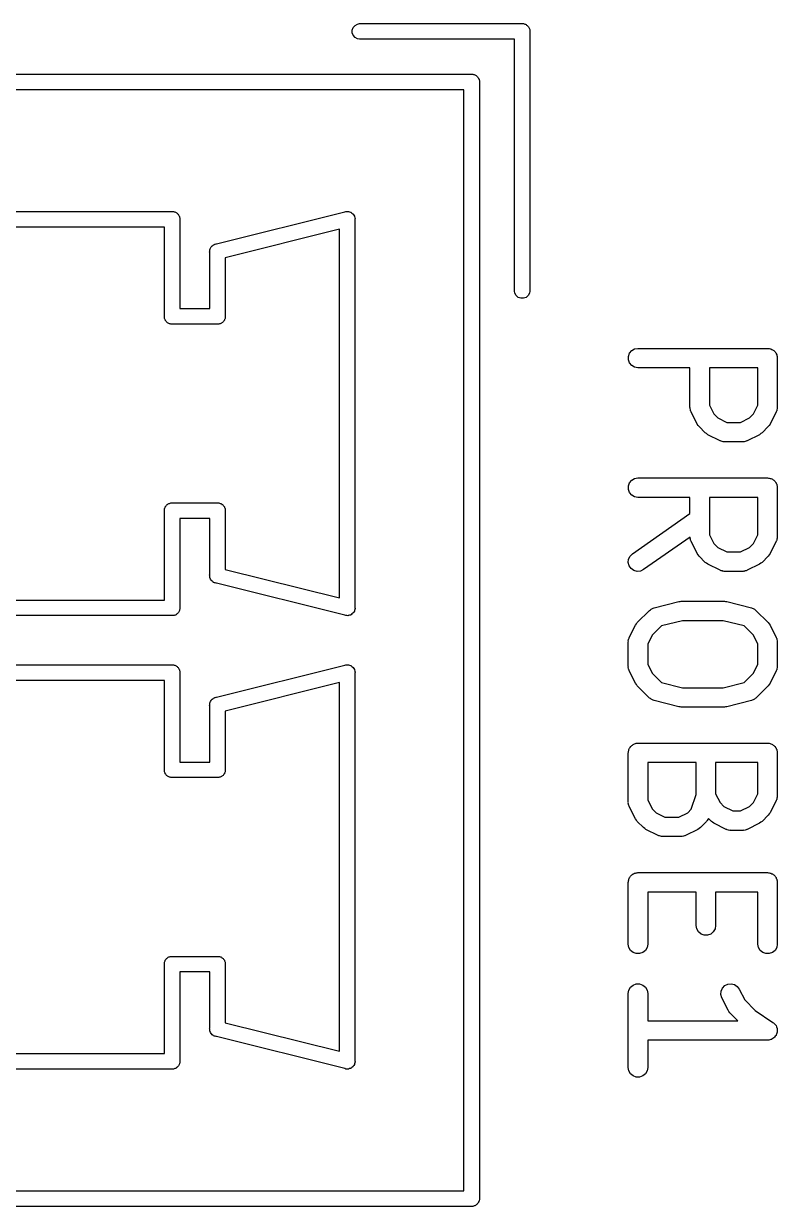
# Model space of a CAD drawing. Extents: x 84 to 159, y -171 to -32.
# Drawn here: x 92.47 to 98.29, y -171.09 to -161.96 of the extents above; entities that cross this region are included whole.
import ezdxf

# ---------------------------------------------------------------- set-up
doc = ezdxf.new("R2010")
doc.units = 0
doc.header["$MEASUREMENT"] = 0
doc.layers.add('BLACK', color=7, linetype='CONTINUOUS')

msp = doc.modelspace()

# ---------------------------------------------------------------- linework, layer by layer
at = {"layer": 'BLACK', "linetype": 'CONTINUOUS'}
for p, q in [((95.0278, -161.976), (95.0462, -161.966)), ((95.0462, -161.966), (95.0618, -161.963)), ((95.0618, -161.963), (96.3222, -161.963)), ((96.3222, -161.963), (96.3223, -161.963)), ((96.3223, -161.963), (96.3276, -161.963)), ((96.3276, -161.963), (96.3326, -161.965)), ((96.3326, -161.965), (96.3378, -161.966)), ((96.3378, -161.966), (96.3425, -161.968)), ((95.007, -162.012), (95.0142, -161.993)), ((95.007, -162.034), (95.007, -162.012)), ((95.0142, -162.053), (95.007, -162.034)), ((95.0142, -161.993), (95.0278, -161.976)), ((95.0278, -162.07), (95.0142, -162.053)), ((96.3425, -161.968), (96.3475, -161.97)), ((96.3475, -161.97), (96.3515, -161.974)), ((96.3515, -161.974), (96.3562, -161.976)), ((96.3562, -161.976), (96.3596, -161.98)), ((96.3596, -161.98), (96.3637, -161.984)), ((96.3637, -161.984), (96.3663, -161.988)), ((96.3663, -161.988), (96.3698, -161.993)), ((96.3698, -161.993), (96.3716, -161.998)), ((96.3716, -161.998), (96.3743, -162.002)), ((96.3743, -162.002), (96.3752, -162.007)), ((96.3752, -162.007), (96.377, -162.012)), ((96.377, -162.012), (96.377, -162.018)), ((96.377, -162.018), (96.377, -162.018)), ((96.377, -162.018), (96.377, -164.028)), ((95.0462, -162.08), (95.0278, -162.07)), ((95.0618, -162.083), (95.0462, -162.08)), ((96.257, -162.083), (95.0618, -162.083)), ((96.257, -164.028), (96.257, -162.083)), ((88.4518, -162.353), (95.9322, -162.353)), ((95.9322, -162.353), (95.9323, -162.353)), ((95.9323, -162.353), (95.9376, -162.353)), ((95.9376, -162.353), (95.9426, -162.355)), ((95.9426, -162.355), (95.9478, -162.356)), ((95.9478, -162.356), (95.9525, -162.358)), ((95.9525, -162.358), (95.9575, -162.36)), ((95.9575, -162.36), (95.9615, -162.364)), ((95.9615, -162.364), (95.9662, -162.366)), ((95.9662, -162.366), (95.9696, -162.37)), ((95.9696, -162.37), (95.9737, -162.374)), ((95.9737, -162.374), (95.9763, -162.378)), ((95.9763, -162.378), (95.9798, -162.383)), ((95.9798, -162.383), (95.9816, -162.388)), ((95.9816, -162.388), (95.9843, -162.392)), ((95.9843, -162.392), (95.9852, -162.397)), ((95.9852, -162.397), (95.987, -162.402)), ((95.987, -162.402), (95.987, -162.408)), ((95.987, -162.408), (95.987, -162.408)), ((95.987, -162.408), (95.987, -171.038)), ((95.867, -162.473), (88.517, -162.473)), ((95.867, -170.973), (95.867, -162.473)), ((89.3118, -163.413), (93.6222, -163.413)), ((93.6222, -163.413), (93.6223, -163.413)), ((93.6223, -163.413), (93.6276, -163.413)), ((93.6276, -163.413), (93.6326, -163.415)), ((93.6326, -163.415), (93.6378, -163.416)), ((93.6378, -163.416), (93.6425, -163.418)), ((93.6425, -163.418), (93.6475, -163.42)), ((93.6475, -163.42), (93.6515, -163.424)), ((93.6515, -163.424), (93.6562, -163.426)), ((93.6562, -163.426), (93.6596, -163.43)), ((93.9596, -163.663), (94.9494, -163.416)), ((94.9494, -163.416), (94.9564, -163.413)), ((94.9564, -163.413), (94.9649, -163.413)), ((94.9649, -163.413), (94.9733, -163.412)), ((94.9733, -163.412), (94.9754, -163.413)), ((94.9754, -163.413), (94.9776, -163.413)), ((94.9776, -163.413), (94.9855, -163.416)), ((94.9855, -163.416), (94.9937, -163.418)), ((94.9937, -163.418), (94.9954, -163.419)), ((94.9954, -163.419), (94.9975, -163.42)), ((94.9975, -163.42), (95.004, -163.426)), ((95.004, -163.426), (95.0108, -163.431)), ((93.6596, -163.43), (93.6637, -163.434)), ((93.6637, -163.434), (93.6663, -163.438)), ((93.6663, -163.438), (93.6698, -163.443)), ((93.6698, -163.443), (93.6716, -163.448)), ((93.6716, -163.448), (93.6743, -163.452)), ((93.6743, -163.452), (93.6752, -163.457)), ((93.6752, -163.457), (93.677, -163.462)), ((93.677, -163.462), (93.677, -163.468)), ((93.677, -163.468), (93.677, -163.468)), ((93.677, -163.468), (93.677, -164.163)), ((95.0108, -163.431), (95.012, -163.432)), ((95.012, -163.432), (95.0137, -163.434)), ((95.0137, -163.434), (95.0179, -163.441)), ((95.0179, -163.441), (95.0226, -163.448)), ((95.0226, -163.448), (95.0232, -163.45)), ((95.0232, -163.45), (95.0243, -163.452)), ((95.0243, -163.452), (95.0257, -163.461)), ((95.0257, -163.461), (95.0278, -163.469)), ((95.0278, -163.469), (95.027, -163.476)), ((95.027, -163.476), (95.027, -166.47)), ((93.557, -163.533), (89.377, -163.533)), ((93.557, -164.212), (93.557, -163.533)), ((94.907, -163.55), (94.027, -163.77)), ((94.907, -166.396), (94.907, -163.55)), ((93.9098, -163.702), (93.914, -163.695)), ((93.914, -163.695), (93.9177, -163.687)), ((93.9177, -163.687), (93.9192, -163.686)), ((93.9192, -163.686), (93.9203, -163.684)), ((93.9203, -163.684), (93.9268, -163.678)), ((93.9268, -163.678), (93.9329, -163.673)), ((93.9329, -163.673), (93.9349, -163.672)), ((93.9349, -163.672), (93.9365, -163.67)), ((93.9365, -163.67), (93.9445, -163.667)), ((93.9445, -163.667), (93.9474, -163.666)), ((93.9474, -163.666), (93.9494, -163.666)), ((93.9494, -163.666), (93.9564, -163.663)), ((93.9564, -163.663), (93.9596, -163.663)), ((93.9062, -163.727), (93.907, -163.72)), ((93.907, -163.73), (93.9062, -163.727)), ((93.907, -163.718), (93.9075, -163.715)), ((93.907, -163.72), (93.907, -163.718)), ((93.907, -164.163), (93.907, -163.73)), ((93.9075, -163.715), (93.9084, -163.706)), ((93.9084, -163.706), (93.9094, -163.704)), ((93.9094, -163.704), (93.9098, -163.702)), ((94.027, -163.77), (94.027, -164.228)), ((96.2597, -164.044), (96.257, -164.028)), ((96.2703, -164.062), (96.2597, -164.044)), ((96.2865, -164.076), (96.2703, -164.062)), ((96.3637, -164.062), (96.3475, -164.076)), ((96.3743, -164.044), (96.3637, -164.062)), ((96.377, -164.028), (96.3743, -164.044)), ((96.3064, -164.083), (96.2865, -164.076)), ((96.3276, -164.083), (96.3064, -164.083)), ((96.3475, -164.076), (96.3276, -164.083)), ((93.557, -164.234), (93.557, -164.212)), ((93.5588, -164.239), (93.557, -164.234)), ((93.5597, -164.244), (93.5588, -164.239)), ((93.5624, -164.248), (93.5597, -164.244)), ((93.5642, -164.253), (93.5624, -164.248)), ((93.677, -164.163), (93.907, -164.163)), ((94.0216, -164.248), (94.0198, -164.253)), ((94.0243, -164.244), (94.0216, -164.248)), ((94.0252, -164.239), (94.0243, -164.244)), ((94.027, -164.234), (94.0252, -164.239)), ((94.027, -164.228), (94.027, -164.228)), ((94.027, -164.228), (94.027, -164.234)), ((93.5677, -164.258), (93.5642, -164.253)), ((93.5703, -164.262), (93.5677, -164.258)), ((93.5744, -164.266), (93.5703, -164.262)), ((93.5778, -164.27), (93.5744, -164.266)), ((93.5825, -164.272), (93.5778, -164.27)), ((93.5865, -164.276), (93.5825, -164.272)), ((93.5915, -164.278), (93.5865, -164.276)), ((93.5962, -164.28), (93.5915, -164.278)), ((93.6014, -164.281), (93.5962, -164.28)), ((93.6064, -164.283), (93.6014, -164.281)), ((93.6117, -164.283), (93.6064, -164.283)), ((93.6118, -164.283), (93.6117, -164.283)), ((93.9722, -164.283), (93.6118, -164.283)), ((93.9723, -164.283), (93.9722, -164.283)), ((93.9776, -164.283), (93.9723, -164.283)), ((93.9826, -164.281), (93.9776, -164.283)), ((93.9878, -164.28), (93.9826, -164.281)), ((93.9925, -164.278), (93.9878, -164.28)), ((93.9975, -164.276), (93.9925, -164.278)), ((94.0015, -164.272), (93.9975, -164.276)), ((94.0062, -164.27), (94.0015, -164.272)), ((94.0096, -164.266), (94.0062, -164.27)), ((94.0137, -164.262), (94.0096, -164.266)), ((94.0163, -164.258), (94.0137, -164.262)), ((94.0198, -164.253), (94.0163, -164.258)), ((97.1368, -164.532), (97.1457, -164.507)), ((97.1457, -164.507), (97.1624, -164.487)), ((97.1624, -164.487), (97.185, -164.474)), ((97.185, -164.474), (97.2106, -164.47)), ((97.2106, -164.47), (98.2106, -164.47)), ((98.2106, -164.47), (98.2171, -164.471)), ((98.2171, -164.471), (98.2236, -164.471)), ((98.2236, -164.471), (98.2298, -164.473)), ((98.2298, -164.473), (98.2363, -164.474)), ((98.2363, -164.474), (98.242, -164.478)), ((98.242, -164.478), (98.2481, -164.48)), ((98.2481, -164.48), (98.2531, -164.484)), ((98.2531, -164.484), (98.2588, -164.487)), ((98.2588, -164.487), (98.263, -164.492)), ((98.263, -164.492), (98.2681, -164.497)), ((98.2681, -164.497), (98.2714, -164.502)), ((98.2714, -164.502), (98.2756, -164.507)), ((98.2756, -164.507), (98.2778, -164.513)), ((98.2778, -164.513), (98.2811, -164.519)), ((98.2811, -164.519), (98.2822, -164.526)), ((97.1368, -164.558), (97.1368, -164.532)), ((97.1457, -164.582), (97.1368, -164.558)), ((97.1624, -164.602), (97.1457, -164.582)), ((97.185, -164.615), (97.1624, -164.602)), ((98.2822, -164.526), (98.2845, -164.532)), ((98.2845, -164.532), (98.2845, -164.538)), ((98.2845, -164.538), (98.2856, -164.545)), ((98.2856, -164.545), (98.2856, -164.926)), ((97.2106, -164.62), (97.185, -164.615)), ((97.6118, -164.62), (97.2106, -164.62)), ((97.6118, -164.926), (97.6118, -164.62)), ((97.7618, -164.62), (97.7618, -164.908)), ((98.1356, -164.62), (97.7618, -164.62)), ((98.1356, -164.908), (98.1356, -164.62)), ((97.6126, -164.93), (97.6118, -164.926)), ((97.6123, -164.934), (97.6126, -164.93)), ((97.6148, -164.943), (97.6123, -164.934)), ((97.6163, -164.951), (97.6148, -164.943)), ((97.6185, -164.955), (97.6163, -164.951)), ((97.6197, -164.959), (97.6185, -164.955)), ((97.6673, -165.054), (97.6197, -164.959)), ((97.7618, -164.908), (97.7961, -164.976)), ((97.7961, -164.976), (97.8265, -165.007)), ((98.071, -165.007), (98.1014, -164.976)), ((98.1014, -164.976), (98.1356, -164.908)), ((98.2777, -164.959), (98.2301, -165.054)), ((98.2789, -164.955), (98.2777, -164.959)), ((98.2811, -164.951), (98.2789, -164.955)), ((98.2826, -164.943), (98.2811, -164.951)), ((98.2851, -164.934), (98.2826, -164.943)), ((98.2856, -164.926), (98.2849, -164.93)), ((98.2849, -164.93), (98.2851, -164.934)), ((97.6745, -165.064), (97.6673, -165.054)), ((97.6814, -165.074), (97.6745, -165.064)), ((97.8265, -165.007), (97.895, -165.041)), ((97.895, -165.041), (98.0024, -165.041)), ((98.0024, -165.041), (98.071, -165.007)), ((98.2229, -165.064), (98.216, -165.074)), ((98.2301, -165.054), (98.2229, -165.064)), ((97.729, -165.122), (97.6814, -165.074)), ((97.7388, -165.128), (97.729, -165.122)), ((97.7485, -165.136), (97.7388, -165.128)), ((97.8437, -165.183), (97.7485, -165.136)), ((98.1489, -165.136), (98.0537, -165.183)), ((98.1586, -165.128), (98.1489, -165.136)), ((98.1684, -165.122), (98.1586, -165.128)), ((98.216, -165.074), (98.1684, -165.122)), ((97.8479, -165.184), (97.8437, -165.183)), ((97.8516, -165.187), (97.8479, -165.184)), ((97.8603, -165.188), (97.8516, -165.187)), ((97.8687, -165.191), (97.8603, -165.188)), ((97.873, -165.19), (97.8687, -165.191)), ((97.8773, -165.191), (97.873, -165.19)), ((98.0201, -165.191), (97.8773, -165.191)), ((98.0244, -165.19), (98.0201, -165.191)), ((98.0287, -165.191), (98.0244, -165.19)), ((98.0371, -165.188), (98.0287, -165.191)), ((98.0458, -165.187), (98.0371, -165.188)), ((98.0495, -165.184), (98.0458, -165.187)), ((98.0537, -165.183), (98.0495, -165.184)), ((97.1368, -165.532), (97.1457, -165.507)), ((97.1457, -165.507), (97.1624, -165.487)), ((97.1624, -165.487), (97.185, -165.474)), ((97.185, -165.474), (97.2106, -165.47)), ((97.2106, -165.47), (98.2106, -165.47)), ((98.2106, -165.47), (98.2171, -165.471)), ((98.2171, -165.471), (98.2236, -165.471)), ((98.2236, -165.471), (98.2298, -165.473)), ((98.2298, -165.473), (98.2363, -165.474)), ((98.2363, -165.474), (98.242, -165.478)), ((98.242, -165.478), (98.2481, -165.48)), ((98.2481, -165.48), (98.2531, -165.484)), ((98.2531, -165.484), (98.2588, -165.487)), ((98.2588, -165.487), (98.263, -165.492)), ((98.263, -165.492), (98.2681, -165.497)), ((98.2681, -165.497), (98.2714, -165.502)), ((98.2714, -165.502), (98.2756, -165.507)), ((98.2756, -165.507), (98.2778, -165.513)), ((98.2778, -165.513), (98.2811, -165.519)), ((98.2811, -165.519), (98.2822, -165.526)), ((98.2822, -165.526), (98.2845, -165.532)), ((97.1368, -165.558), (97.1368, -165.532)), ((97.1457, -165.582), (97.1368, -165.558)), ((97.1624, -165.602), (97.1457, -165.582)), ((97.185, -165.615), (97.1624, -165.602)), ((97.2106, -165.62), (97.185, -165.615)), ((98.2845, -165.532), (98.2845, -165.538)), ((98.2845, -165.538), (98.2856, -165.545)), ((98.2856, -165.545), (98.2856, -165.926)), ((93.557, -165.712), (93.5588, -165.707)), ((93.5588, -165.707), (93.5597, -165.702)), ((93.5597, -165.702), (93.5624, -165.698)), ((93.5624, -165.698), (93.5642, -165.693)), ((93.5642, -165.693), (93.5677, -165.688)), ((93.5677, -165.688), (93.5703, -165.684)), ((93.5703, -165.684), (93.5744, -165.68)), ((93.5744, -165.68), (93.5778, -165.676)), ((93.5778, -165.676), (93.5825, -165.674)), ((93.5825, -165.674), (93.5865, -165.67)), ((93.5865, -165.67), (93.5915, -165.668)), ((93.5915, -165.668), (93.5962, -165.666)), ((93.5962, -165.666), (93.6014, -165.665)), ((93.6014, -165.665), (93.6064, -165.663)), ((93.6064, -165.663), (93.6117, -165.663)), ((93.6117, -165.663), (93.6118, -165.663)), ((93.6118, -165.663), (93.9722, -165.663)), ((93.9722, -165.663), (93.9723, -165.663)), ((93.9723, -165.663), (93.9776, -165.663)), ((93.9776, -165.663), (93.9826, -165.665)), ((93.9826, -165.665), (93.9878, -165.666)), ((93.9878, -165.666), (93.9925, -165.668)), ((93.9925, -165.668), (93.9975, -165.67)), ((93.9975, -165.67), (94.0015, -165.674)), ((94.0015, -165.674), (94.0062, -165.676)), ((94.0062, -165.676), (94.0096, -165.68)), ((94.0096, -165.68), (94.0137, -165.684)), ((94.0137, -165.684), (94.0163, -165.688)), ((94.0163, -165.688), (94.0198, -165.693)), ((94.0198, -165.693), (94.0216, -165.698)), ((94.0216, -165.698), (94.0243, -165.702)), ((94.0243, -165.702), (94.0252, -165.707)), ((94.0252, -165.707), (94.027, -165.712)), ((97.6118, -165.62), (97.2106, -165.62)), ((97.6118, -165.744), (97.6118, -165.62)), ((97.7618, -165.62), (97.7618, -165.908)), ((98.1356, -165.62), (97.7618, -165.62)), ((98.1356, -165.908), (98.1356, -165.62)), ((93.557, -165.718), (93.557, -165.712)), ((93.557, -166.413), (93.557, -165.718)), ((93.557, -165.718), (93.557, -165.718)), ((93.907, -165.783), (93.677, -165.783)), ((93.677, -165.783), (93.677, -166.478)), ((93.907, -166.216), (93.907, -165.783)), ((94.027, -165.712), (94.027, -165.718)), ((94.027, -165.718), (94.027, -165.718)), ((94.027, -165.718), (94.027, -166.176)), ((97.1676, -166.055), (97.6118, -165.744)), ((97.612, -165.927), (97.2536, -166.178)), ((97.6126, -165.93), (97.612, -165.927)), ((97.6123, -165.934), (97.6126, -165.93)), ((97.6148, -165.943), (97.6123, -165.934)), ((97.6163, -165.951), (97.6148, -165.943)), ((97.6185, -165.955), (97.6163, -165.951)), ((97.6197, -165.959), (97.6185, -165.955)), ((97.6673, -166.054), (97.6197, -165.959)), ((97.7618, -165.908), (97.7961, -165.976)), ((97.7961, -165.976), (97.8265, -166.007)), ((98.071, -166.007), (98.1014, -165.976)), ((98.1014, -165.976), (98.1356, -165.908)), ((98.2777, -165.959), (98.2301, -166.054)), ((98.2789, -165.955), (98.2777, -165.959)), ((98.2811, -165.951), (98.2789, -165.955)), ((98.2826, -165.943), (98.2811, -165.951)), ((98.2851, -165.934), (98.2826, -165.943)), ((98.2856, -165.926), (98.2849, -165.93)), ((98.2849, -165.93), (98.2851, -165.934)), ((97.1382, -166.097), (97.1492, -166.073)), ((97.1492, -166.073), (97.1676, -166.055)), ((97.6745, -166.064), (97.6673, -166.054)), ((97.6814, -166.074), (97.6745, -166.064)), ((97.729, -166.122), (97.6814, -166.074)), ((97.8265, -166.007), (97.895, -166.041)), ((97.895, -166.041), (98.0024, -166.041)), ((98.0024, -166.041), (98.071, -166.007)), ((98.216, -166.074), (98.1684, -166.122)), ((98.2229, -166.064), (98.216, -166.074)), ((98.2301, -166.054), (98.2229, -166.064)), ((97.1359, -166.123), (97.1382, -166.097)), ((97.1426, -166.148), (97.1359, -166.123)), ((97.1576, -166.169), (97.1426, -166.148)), ((97.7388, -166.128), (97.729, -166.122)), ((97.7485, -166.136), (97.7388, -166.128)), ((97.8437, -166.183), (97.7485, -166.136)), ((98.1489, -166.136), (98.0537, -166.183)), ((98.1586, -166.128), (98.1489, -166.136)), ((98.1684, -166.122), (98.1586, -166.128)), ((93.9062, -166.219), (93.907, -166.216)), ((93.907, -166.226), (93.9062, -166.219)), ((93.907, -166.228), (93.907, -166.226)), ((93.9075, -166.231), (93.907, -166.228)), ((93.9084, -166.24), (93.9075, -166.231)), ((93.9094, -166.242), (93.9084, -166.24)), ((93.9097, -166.244), (93.9094, -166.242)), ((93.914, -166.251), (93.9097, -166.244)), ((93.9177, -166.259), (93.914, -166.251)), ((94.027, -166.176), (94.907, -166.396)), ((97.1789, -166.184), (97.1576, -166.169)), ((97.2041, -166.191), (97.1789, -166.184)), ((97.23, -166.189), (97.2041, -166.191)), ((97.2536, -166.178), (97.23, -166.189)), ((97.8479, -166.184), (97.8437, -166.183)), ((97.8516, -166.187), (97.8479, -166.184)), ((97.8603, -166.188), (97.8516, -166.187)), ((97.8687, -166.191), (97.8603, -166.188)), ((97.873, -166.19), (97.8687, -166.191)), ((97.8773, -166.191), (97.873, -166.19)), ((98.0201, -166.191), (97.8773, -166.191)), ((98.0244, -166.19), (98.0201, -166.191)), ((98.0287, -166.191), (98.0244, -166.19)), ((98.0371, -166.188), (98.0287, -166.191)), ((98.0458, -166.187), (98.0371, -166.188)), ((98.0495, -166.184), (98.0458, -166.187)), ((98.0537, -166.183), (98.0495, -166.184)), ((93.9192, -166.26), (93.9177, -166.259)), ((93.9203, -166.262), (93.9192, -166.26)), ((93.9268, -166.268), (93.9203, -166.262)), ((93.9329, -166.273), (93.9268, -166.268)), ((93.9349, -166.274), (93.9329, -166.273)), ((93.9365, -166.276), (93.9349, -166.274)), ((93.9445, -166.279), (93.9365, -166.276)), ((93.9474, -166.28), (93.9445, -166.279)), ((93.9494, -166.28), (93.9474, -166.28)), ((93.9564, -166.283), (93.9494, -166.28)), ((93.9596, -166.283), (93.9564, -166.283)), ((94.9494, -166.53), (93.9596, -166.283)), ((89.377, -166.413), (93.557, -166.413)), ((97.3353, -166.472), (97.5258, -166.424)), ((97.5258, -166.424), (97.5349, -166.424)), ((97.5349, -166.424), (97.544, -166.422)), ((97.544, -166.422), (97.8773, -166.422)), ((97.8773, -166.422), (97.8863, -166.424)), ((97.8863, -166.424), (97.8955, -166.424)), ((97.8955, -166.424), (98.086, -166.472)), ((93.6326, -166.531), (93.6276, -166.533)), ((93.6378, -166.53), (93.6326, -166.531)), ((93.6425, -166.528), (93.6378, -166.53)), ((93.6475, -166.526), (93.6425, -166.528)), ((93.6515, -166.522), (93.6475, -166.526)), ((93.6562, -166.52), (93.6515, -166.522)), ((93.6596, -166.516), (93.6562, -166.52)), ((93.6637, -166.512), (93.6596, -166.516)), ((93.6663, -166.508), (93.6637, -166.512)), ((93.6698, -166.503), (93.6663, -166.508)), ((93.6716, -166.498), (93.6698, -166.503)), ((93.6743, -166.494), (93.6716, -166.498)), ((93.6752, -166.489), (93.6743, -166.494)), ((93.677, -166.484), (93.6752, -166.489)), ((93.677, -166.478), (93.677, -166.478)), ((93.677, -166.478), (93.677, -166.484)), ((94.9564, -166.533), (94.9494, -166.53)), ((94.9855, -166.53), (94.9776, -166.533)), ((94.9937, -166.528), (94.9855, -166.53)), ((94.9954, -166.527), (94.9937, -166.528)), ((94.9975, -166.526), (94.9954, -166.527)), ((95.004, -166.52), (94.9975, -166.526)), ((95.0108, -166.515), (95.004, -166.52)), ((95.012, -166.514), (95.0108, -166.515)), ((95.0137, -166.512), (95.012, -166.514)), ((95.0179, -166.505), (95.0137, -166.512)), ((95.0226, -166.498), (95.0179, -166.505)), ((95.0232, -166.496), (95.0226, -166.498)), ((95.0243, -166.494), (95.0232, -166.496)), ((95.0257, -166.485), (95.0243, -166.494)), ((95.0278, -166.477), (95.0257, -166.485)), ((95.027, -166.47), (95.0278, -166.477)), ((97.2052, -166.587), (97.3004, -166.492)), ((97.3004, -166.492), (97.3063, -166.488)), ((97.3063, -166.488), (97.3115, -166.483)), ((97.3115, -166.483), (97.3169, -166.48)), ((97.3169, -166.48), (97.3218, -166.477)), ((97.3218, -166.477), (97.3287, -166.475)), ((97.3287, -166.475), (97.3353, -166.472)), ((98.086, -166.472), (98.0925, -166.475)), ((98.0925, -166.475), (98.0995, -166.477)), ((98.0995, -166.477), (98.1043, -166.48)), ((98.1043, -166.48), (98.1097, -166.483)), ((98.1097, -166.483), (98.1149, -166.488)), ((98.1149, -166.488), (98.1208, -166.492)), ((98.1208, -166.492), (98.216, -166.587)), ((93.6222, -166.533), (89.3118, -166.533)), ((93.6223, -166.533), (93.6222, -166.533)), ((93.6276, -166.533), (93.6223, -166.533)), ((94.9649, -166.533), (94.9564, -166.533)), ((94.9733, -166.534), (94.9649, -166.533)), ((94.9754, -166.533), (94.9733, -166.534)), ((94.9776, -166.533), (94.9754, -166.533)), ((97.1435, -166.702), (97.1912, -166.606)), ((97.1912, -166.606), (97.1983, -166.597)), ((97.1983, -166.597), (97.2052, -166.587)), ((97.3918, -166.612), (97.3199, -166.684)), ((97.5532, -166.572), (97.3918, -166.612)), ((97.8681, -166.572), (97.5532, -166.572)), ((98.0294, -166.612), (97.8681, -166.572)), ((98.1014, -166.684), (98.0294, -166.612)), ((98.216, -166.587), (98.2229, -166.597)), ((98.2229, -166.597), (98.2301, -166.606)), ((98.2301, -166.606), (98.2777, -166.702)), ((97.1386, -166.718), (97.1401, -166.71)), ((97.1401, -166.71), (97.1423, -166.706)), ((97.1423, -166.706), (97.1435, -166.702)), ((97.3199, -166.684), (97.2856, -166.753)), ((98.1356, -166.753), (98.1014, -166.684)), ((98.2777, -166.702), (98.2789, -166.706)), ((98.2789, -166.706), (98.2811, -166.71)), ((98.2811, -166.71), (98.2826, -166.718)), ((97.1356, -166.735), (97.1364, -166.731)), ((97.1356, -166.926), (97.1356, -166.735)), ((97.1361, -166.727), (97.1386, -166.718)), ((97.1364, -166.731), (97.1361, -166.727)), ((97.2856, -166.753), (97.2856, -166.908)), ((98.1356, -166.908), (98.1356, -166.753)), ((98.2826, -166.718), (98.2851, -166.727)), ((98.2851, -166.727), (98.2849, -166.731)), ((98.2849, -166.731), (98.2856, -166.735)), ((98.2856, -166.735), (98.2856, -166.926)), ((89.3118, -166.913), (93.6222, -166.913)), ((93.6222, -166.913), (93.6223, -166.913)), ((93.6223, -166.913), (93.6276, -166.913)), ((93.6276, -166.913), (93.6326, -166.915)), ((93.6326, -166.915), (93.6378, -166.916)), ((93.6378, -166.916), (93.6425, -166.918)), ((93.6425, -166.918), (93.6475, -166.92)), ((93.6475, -166.92), (93.6515, -166.924)), ((93.6515, -166.924), (93.6562, -166.926)), ((93.6562, -166.926), (93.6596, -166.93)), ((93.6596, -166.93), (93.6637, -166.934)), ((93.6637, -166.934), (93.6663, -166.938)), ((93.6663, -166.938), (93.6698, -166.943)), ((93.6698, -166.943), (93.6716, -166.948)), ((93.6716, -166.948), (93.6743, -166.952)), ((93.6743, -166.952), (93.6752, -166.957)), ((93.6752, -166.957), (93.677, -166.962)), ((93.677, -166.962), (93.677, -166.968)), ((93.677, -166.968), (93.677, -166.968)), ((93.677, -166.968), (93.677, -167.663)), ((93.9596, -167.163), (94.9494, -166.916)), ((94.9494, -166.916), (94.9564, -166.913)), ((94.9564, -166.913), (94.9649, -166.913)), ((94.9649, -166.913), (94.9733, -166.912)), ((94.9733, -166.912), (94.9754, -166.913)), ((94.9754, -166.913), (94.9776, -166.913)), ((94.9776, -166.913), (94.9855, -166.916)), ((94.9855, -166.916), (94.9937, -166.918)), ((94.9937, -166.918), (94.9954, -166.919)), ((94.9954, -166.919), (94.9975, -166.92)), ((94.9975, -166.92), (95.004, -166.926)), ((95.004, -166.926), (95.0108, -166.931)), ((95.0108, -166.931), (95.012, -166.932)), ((95.012, -166.932), (95.0137, -166.934)), ((95.0137, -166.934), (95.0179, -166.941)), ((95.0179, -166.941), (95.0226, -166.948)), ((95.0226, -166.948), (95.0232, -166.95)), ((95.0232, -166.95), (95.0243, -166.952)), ((95.0243, -166.952), (95.0257, -166.961)), ((95.0257, -166.961), (95.0278, -166.969)), ((95.0278, -166.969), (95.027, -166.976)), ((95.027, -166.976), (95.027, -169.97)), ((97.1364, -166.93), (97.1356, -166.926)), ((97.1361, -166.934), (97.1364, -166.93)), ((97.1386, -166.943), (97.1361, -166.934)), ((97.1401, -166.951), (97.1386, -166.943)), ((97.1423, -166.955), (97.1401, -166.951)), ((97.1435, -166.959), (97.1423, -166.955)), ((97.1912, -167.054), (97.1435, -166.959)), ((97.2856, -166.908), (97.3199, -166.976)), ((97.3199, -166.976), (97.3918, -167.048)), ((98.0294, -167.048), (98.1014, -166.976)), ((98.1014, -166.976), (98.1356, -166.908)), ((98.2777, -166.959), (98.2301, -167.054)), ((98.2789, -166.955), (98.2777, -166.959)), ((98.2811, -166.951), (98.2789, -166.955)), ((98.2826, -166.943), (98.2811, -166.951)), ((98.2851, -166.934), (98.2826, -166.943)), ((98.2856, -166.926), (98.2849, -166.93)), ((98.2849, -166.93), (98.2851, -166.934)), ((93.557, -167.033), (89.377, -167.033)), ((93.557, -167.712), (93.557, -167.033)), ((94.907, -167.05), (94.027, -167.27)), ((94.907, -169.896), (94.907, -167.05)), ((97.1983, -167.064), (97.1912, -167.054)), ((97.2052, -167.074), (97.1983, -167.064)), ((97.3004, -167.169), (97.2052, -167.074)), ((97.3918, -167.048), (97.5532, -167.089)), ((97.8681, -167.089), (98.0294, -167.048)), ((98.216, -167.074), (98.1208, -167.169)), ((98.2229, -167.064), (98.216, -167.074)), ((98.2301, -167.054), (98.2229, -167.064)), ((93.9349, -167.172), (93.9365, -167.17)), ((93.9365, -167.17), (93.9445, -167.167)), ((93.9445, -167.167), (93.9474, -167.166)), ((93.9474, -167.166), (93.9494, -167.166)), ((93.9494, -167.166), (93.9564, -167.163)), ((93.9564, -167.163), (93.9596, -167.163)), ((97.3063, -167.173), (97.3004, -167.169)), ((97.5532, -167.089), (97.8681, -167.089)), ((98.1208, -167.169), (98.1149, -167.173)), ((93.9062, -167.227), (93.907, -167.22)), ((93.907, -167.23), (93.9062, -167.227)), ((93.907, -167.218), (93.9075, -167.215)), ((93.907, -167.22), (93.907, -167.218)), ((93.907, -167.663), (93.907, -167.23)), ((93.9075, -167.215), (93.9084, -167.206)), ((93.9084, -167.206), (93.9094, -167.204)), ((93.9094, -167.204), (93.9098, -167.202)), ((93.9098, -167.202), (93.914, -167.195)), ((93.914, -167.195), (93.9177, -167.187)), ((93.9177, -167.187), (93.9192, -167.186)), ((93.9192, -167.186), (93.9203, -167.184)), ((93.9203, -167.184), (93.9268, -167.178)), ((93.9268, -167.178), (93.9329, -167.173)), ((93.9329, -167.173), (93.9349, -167.172)), ((97.3115, -167.178), (97.3063, -167.173)), ((97.3169, -167.181), (97.3115, -167.178)), ((97.3218, -167.184), (97.3169, -167.181)), ((97.3287, -167.186), (97.3218, -167.184)), ((97.3353, -167.189), (97.3287, -167.186)), ((97.5258, -167.237), (97.3353, -167.189)), ((97.5349, -167.237), (97.5258, -167.237)), ((97.544, -167.239), (97.5349, -167.237)), ((97.8773, -167.239), (97.544, -167.239)), ((97.8863, -167.237), (97.8773, -167.239)), ((97.8955, -167.237), (97.8863, -167.237)), ((98.086, -167.189), (97.8955, -167.237)), ((98.0925, -167.186), (98.086, -167.189)), ((98.0995, -167.184), (98.0925, -167.186)), ((98.1043, -167.181), (98.0995, -167.184)), ((98.1097, -167.178), (98.1043, -167.181)), ((98.1149, -167.173), (98.1097, -167.178)), ((94.027, -167.27), (94.027, -167.728)), ((97.1582, -167.54), (97.1624, -167.535)), ((97.1624, -167.535), (97.1681, -167.532)), ((97.1681, -167.532), (97.1731, -167.527)), ((97.1731, -167.527), (97.1793, -167.525)), ((97.1793, -167.525), (97.185, -167.522)), ((97.185, -167.522), (97.1914, -167.521)), ((97.1914, -167.521), (97.1976, -167.518)), ((97.1976, -167.518), (97.2042, -167.518)), ((97.2042, -167.518), (97.2106, -167.517)), ((97.2106, -167.517), (98.2106, -167.517)), ((98.2106, -167.517), (98.2171, -167.518)), ((98.2171, -167.518), (98.2236, -167.518)), ((98.2236, -167.518), (98.2298, -167.521)), ((98.2298, -167.521), (98.2363, -167.522)), ((98.2363, -167.522), (98.242, -167.525)), ((98.242, -167.525), (98.2481, -167.527)), ((98.2481, -167.527), (98.2531, -167.532)), ((98.2531, -167.532), (98.2588, -167.535)), ((98.2588, -167.535), (98.263, -167.54)), ((97.1356, -167.592), (97.1368, -167.586)), ((97.1356, -167.973), (97.1356, -167.592)), ((97.1368, -167.579), (97.139, -167.573)), ((97.1368, -167.586), (97.1368, -167.579)), ((97.139, -167.573), (97.1401, -167.567)), ((97.1401, -167.567), (97.1434, -167.561)), ((97.1434, -167.561), (97.1457, -167.555)), ((97.1457, -167.555), (97.1499, -167.55)), ((97.1499, -167.55), (97.1532, -167.544)), ((97.1532, -167.544), (97.1582, -167.54)), ((98.263, -167.54), (98.2681, -167.544)), ((98.2681, -167.544), (98.2714, -167.55)), ((98.2714, -167.55), (98.2756, -167.555)), ((98.2756, -167.555), (98.2778, -167.561)), ((98.2778, -167.561), (98.2811, -167.567)), ((98.2811, -167.567), (98.2822, -167.573)), ((98.2822, -167.573), (98.2845, -167.579)), ((98.2845, -167.579), (98.2845, -167.586)), ((98.2845, -167.586), (98.2856, -167.592)), ((98.2856, -167.592), (98.2856, -167.926)), ((93.557, -167.734), (93.557, -167.712)), ((93.677, -167.663), (93.907, -167.663)), ((97.2856, -167.667), (97.2856, -167.956)), ((97.6594, -167.667), (97.2856, -167.667)), ((97.6594, -167.913), (97.6594, -167.667)), ((97.8094, -167.667), (97.8094, -167.908)), ((98.1356, -167.667), (97.8094, -167.667)), ((98.1356, -167.908), (98.1356, -167.667)), ((93.5588, -167.739), (93.557, -167.734)), ((93.5597, -167.744), (93.5588, -167.739)), ((93.5624, -167.748), (93.5597, -167.744)), ((93.5642, -167.753), (93.5624, -167.748)), ((93.5677, -167.758), (93.5642, -167.753)), ((93.5703, -167.762), (93.5677, -167.758)), ((93.5744, -167.766), (93.5703, -167.762)), ((93.5778, -167.77), (93.5744, -167.766)), ((93.5825, -167.772), (93.5778, -167.77)), ((93.5865, -167.776), (93.5825, -167.772)), ((93.5915, -167.778), (93.5865, -167.776)), ((93.5962, -167.78), (93.5915, -167.778)), ((93.6014, -167.781), (93.5962, -167.78)), ((93.6064, -167.783), (93.6014, -167.781)), ((93.6117, -167.783), (93.6064, -167.783)), ((93.6118, -167.783), (93.6117, -167.783)), ((93.9722, -167.783), (93.6118, -167.783)), ((93.9723, -167.783), (93.9722, -167.783)), ((93.9776, -167.783), (93.9723, -167.783)), ((93.9826, -167.781), (93.9776, -167.783)), ((93.9878, -167.78), (93.9826, -167.781)), ((93.9925, -167.778), (93.9878, -167.78)), ((93.9975, -167.776), (93.9925, -167.778)), ((94.0015, -167.772), (93.9975, -167.776)), ((94.0062, -167.77), (94.0015, -167.772)), ((94.0096, -167.766), (94.0062, -167.77)), ((94.0137, -167.762), (94.0096, -167.766)), ((94.0163, -167.758), (94.0137, -167.762)), ((94.0198, -167.753), (94.0163, -167.758)), ((94.0216, -167.748), (94.0198, -167.753)), ((94.0243, -167.744), (94.0216, -167.748)), ((94.0252, -167.739), (94.0243, -167.744)), ((94.027, -167.734), (94.0252, -167.739)), ((94.027, -167.728), (94.027, -167.728)), ((94.027, -167.728), (94.027, -167.734)), ((97.1364, -167.978), (97.1356, -167.973)), ((97.1361, -167.982), (97.1364, -167.978)), ((97.1386, -167.99), (97.1361, -167.982)), ((97.1401, -167.999), (97.1386, -167.99)), ((97.2856, -167.956), (97.3199, -168.024)), ((97.6213, -168.028), (97.6594, -167.913)), ((97.8094, -167.908), (97.8437, -167.976)), ((97.8437, -167.976), (97.8741, -168.007)), ((98.071, -168.007), (98.1014, -167.976)), ((98.1014, -167.976), (98.1356, -167.908)), ((98.2777, -167.959), (98.2301, -168.054)), ((98.2789, -167.955), (98.2777, -167.959)), ((98.2811, -167.951), (98.2789, -167.955)), ((98.2826, -167.943), (98.2811, -167.951)), ((98.2851, -167.934), (98.2826, -167.943)), ((98.2856, -167.926), (98.2849, -167.93)), ((98.2849, -167.93), (98.2851, -167.934)), ((97.1423, -168.003), (97.1401, -167.999)), ((97.1435, -168.007), (97.1423, -168.003)), ((97.1912, -168.102), (97.1435, -168.007)), ((97.3199, -168.024), (97.3503, -168.055)), ((97.3503, -168.055), (97.4188, -168.089)), ((97.5262, -168.089), (97.5948, -168.055)), ((97.5948, -168.055), (97.6213, -168.028)), ((97.8741, -168.007), (97.9426, -168.041)), ((97.9426, -168.041), (98.0024, -168.041)), ((98.0024, -168.041), (98.071, -168.007)), ((98.216, -168.074), (98.1684, -168.122)), ((98.2229, -168.064), (98.216, -168.074)), ((98.2301, -168.054), (98.2229, -168.064)), ((97.1983, -168.112), (97.1912, -168.102)), ((97.2052, -168.122), (97.1983, -168.112)), ((97.2528, -168.169), (97.2052, -168.122)), ((97.2627, -168.176), (97.2528, -168.169)), ((97.4188, -168.089), (97.5262, -168.089)), ((97.6922, -168.169), (97.6824, -168.176)), ((97.7398, -168.122), (97.6922, -168.169)), ((97.7423, -168.118), (97.7398, -168.122)), ((97.7456, -168.115), (97.7423, -168.118)), ((97.7497, -168.107), (97.7456, -168.115)), ((97.7548, -168.1), (97.7497, -168.107)), ((97.7549, -168.1), (97.7548, -168.1)), ((97.7766, -168.122), (97.7549, -168.1)), ((97.7865, -168.128), (97.7766, -168.122)), ((97.7961, -168.136), (97.7865, -168.128)), ((97.8914, -168.183), (97.7961, -168.136)), ((98.1489, -168.136), (98.0537, -168.183)), ((98.1586, -168.128), (98.1489, -168.136)), ((98.1684, -168.122), (98.1586, -168.128)), ((97.2723, -168.183), (97.2627, -168.176)), ((97.3676, -168.231), (97.2723, -168.183)), ((97.3717, -168.232), (97.3676, -168.231)), ((97.3754, -168.234), (97.3717, -168.232)), ((97.3841, -168.236), (97.3754, -168.234)), ((97.3925, -168.238), (97.3841, -168.236)), ((97.3968, -168.238), (97.3925, -168.238)), ((97.4011, -168.239), (97.3968, -168.238)), ((97.544, -168.239), (97.4011, -168.239)), ((97.5482, -168.238), (97.544, -168.239)), ((97.5525, -168.238), (97.5482, -168.238)), ((97.5609, -168.236), (97.5525, -168.238)), ((97.5696, -168.234), (97.5609, -168.236)), ((97.5733, -168.232), (97.5696, -168.234)), ((97.5775, -168.231), (97.5733, -168.232)), ((97.6727, -168.183), (97.5775, -168.231)), ((97.6824, -168.176), (97.6727, -168.183)), ((97.8955, -168.184), (97.8914, -168.183)), ((97.8993, -168.187), (97.8955, -168.184)), ((97.9079, -168.188), (97.8993, -168.187)), ((97.9163, -168.191), (97.9079, -168.188)), ((97.9206, -168.19), (97.9163, -168.191)), ((97.9249, -168.191), (97.9206, -168.19)), ((98.0201, -168.191), (97.9249, -168.191)), ((98.0244, -168.19), (98.0201, -168.191)), ((98.0287, -168.191), (98.0244, -168.19)), ((98.0371, -168.188), (98.0287, -168.191)), ((98.0458, -168.187), (98.0371, -168.188)), ((98.0495, -168.184), (98.0458, -168.187)), ((98.0537, -168.183), (98.0495, -168.184)), ((97.1582, -168.54), (97.1624, -168.535)), ((97.1624, -168.535), (97.1681, -168.532)), ((97.1681, -168.532), (97.1731, -168.527)), ((97.1731, -168.527), (97.1793, -168.525)), ((97.1793, -168.525), (97.185, -168.522)), ((97.185, -168.522), (97.1914, -168.521)), ((97.1914, -168.521), (97.1976, -168.518)), ((97.1976, -168.518), (97.2042, -168.518)), ((97.2042, -168.518), (97.2106, -168.517)), ((97.2106, -168.517), (98.2106, -168.517)), ((98.2106, -168.517), (98.2171, -168.518)), ((98.2171, -168.518), (98.2236, -168.518)), ((98.2236, -168.518), (98.2298, -168.521)), ((98.2298, -168.521), (98.2363, -168.522)), ((98.2363, -168.522), (98.242, -168.525)), ((98.242, -168.525), (98.2481, -168.527)), ((98.2481, -168.527), (98.2531, -168.532)), ((98.2531, -168.532), (98.2588, -168.535)), ((98.2588, -168.535), (98.263, -168.54)), ((97.1356, -168.592), (97.1368, -168.586)), ((97.1356, -169.069), (97.1356, -168.592)), ((97.1368, -168.579), (97.139, -168.573)), ((97.1368, -168.586), (97.1368, -168.579)), ((97.139, -168.573), (97.1401, -168.567)), ((97.1401, -168.567), (97.1434, -168.561)), ((97.1434, -168.561), (97.1457, -168.555)), ((97.1457, -168.555), (97.1499, -168.55)), ((97.1499, -168.55), (97.1532, -168.544)), ((97.1532, -168.544), (97.1582, -168.54)), ((98.263, -168.54), (98.2681, -168.544)), ((98.2681, -168.544), (98.2714, -168.55)), ((98.2714, -168.55), (98.2756, -168.555)), ((98.2756, -168.555), (98.2778, -168.561)), ((98.2778, -168.561), (98.2811, -168.567)), ((98.2811, -168.567), (98.2822, -168.573)), ((98.2822, -168.573), (98.2845, -168.579)), ((98.2845, -168.579), (98.2845, -168.586)), ((98.2845, -168.586), (98.2856, -168.592)), ((98.2856, -168.592), (98.2856, -169.069)), ((97.6594, -168.667), (97.2856, -168.667)), ((97.2856, -168.667), (97.2856, -169.069)), ((97.6594, -168.926), (97.6594, -168.667)), ((98.1356, -168.667), (97.8094, -168.667)), ((97.8094, -168.667), (97.8094, -168.926)), ((98.1356, -169.069), (98.1356, -168.667)), ((97.664, -168.951), (97.6594, -168.926)), ((97.677, -168.974), (97.664, -168.951)), ((97.6969, -168.991), (97.677, -168.974)), ((97.7214, -169), (97.6969, -168.991)), ((97.7719, -168.991), (97.7475, -169)), ((97.7919, -168.974), (97.7719, -168.991)), ((97.8049, -168.951), (97.7919, -168.974)), ((97.8094, -168.926), (97.8049, -168.951)), ((97.1401, -169.094), (97.1356, -169.069)), ((97.2856, -169.069), (97.2811, -169.094)), ((97.7475, -169), (97.7214, -169)), ((98.1401, -169.094), (98.1356, -169.069)), ((98.2856, -169.069), (98.2811, -169.094)), ((93.5744, -169.18), (93.5778, -169.176)), ((93.5778, -169.176), (93.5825, -169.174)), ((93.5825, -169.174), (93.5865, -169.17)), ((93.5865, -169.17), (93.5915, -169.168)), ((93.5915, -169.168), (93.5962, -169.166)), ((93.5962, -169.166), (93.6014, -169.165)), ((93.6014, -169.165), (93.6064, -169.163)), ((93.6064, -169.163), (93.6117, -169.163)), ((93.6117, -169.163), (93.6118, -169.163)), ((93.6118, -169.163), (93.9722, -169.163)), ((93.9722, -169.163), (93.9723, -169.163)), ((93.9723, -169.163), (93.9776, -169.163)), ((93.9776, -169.163), (93.9826, -169.165)), ((93.9826, -169.165), (93.9878, -169.166)), ((93.9878, -169.166), (93.9925, -169.168)), ((93.9925, -169.168), (93.9975, -169.17)), ((93.9975, -169.17), (94.0015, -169.174)), ((94.0015, -169.174), (94.0062, -169.176)), ((94.0062, -169.176), (94.0096, -169.18)), ((97.1532, -169.117), (97.1401, -169.094)), ((97.1731, -169.133), (97.1532, -169.117)), ((97.1976, -169.142), (97.1731, -169.133)), ((97.2236, -169.142), (97.1976, -169.142)), ((97.2481, -169.133), (97.2236, -169.142)), ((97.2681, -169.117), (97.2481, -169.133)), ((97.2811, -169.094), (97.2681, -169.117)), ((98.1532, -169.117), (98.1401, -169.094)), ((98.1731, -169.133), (98.1532, -169.117)), ((98.1976, -169.142), (98.1731, -169.133)), ((98.2236, -169.142), (98.1976, -169.142)), ((98.2481, -169.133), (98.2236, -169.142)), ((98.2681, -169.117), (98.2481, -169.133)), ((98.2811, -169.094), (98.2681, -169.117)), ((93.557, -169.212), (93.5588, -169.207)), ((93.557, -169.218), (93.557, -169.212)), ((93.557, -169.913), (93.557, -169.218)), ((93.557, -169.218), (93.557, -169.218)), ((93.5588, -169.207), (93.5597, -169.202)), ((93.5597, -169.202), (93.5624, -169.198)), ((93.5624, -169.198), (93.5642, -169.193)), ((93.5642, -169.193), (93.5677, -169.188)), ((93.5677, -169.188), (93.5703, -169.184)), ((93.5703, -169.184), (93.5744, -169.18)), ((94.0096, -169.18), (94.0137, -169.184)), ((94.0137, -169.184), (94.0163, -169.188)), ((94.0163, -169.188), (94.0198, -169.193)), ((94.0198, -169.193), (94.0216, -169.198)), ((94.0216, -169.198), (94.0243, -169.202)), ((94.0243, -169.202), (94.0252, -169.207)), ((94.0252, -169.207), (94.027, -169.212)), ((94.027, -169.212), (94.027, -169.218)), ((94.027, -169.218), (94.027, -169.218)), ((94.027, -169.218), (94.027, -169.676)), ((93.907, -169.283), (93.677, -169.283)), ((93.677, -169.283), (93.677, -169.978)), ((93.907, -169.716), (93.907, -169.283)), ((97.1356, -169.449), (97.1401, -169.424)), ((97.1356, -170.021), (97.1356, -169.449)), ((97.1401, -169.424), (97.1532, -169.401)), ((97.1532, -169.401), (97.1731, -169.385)), ((97.1731, -169.385), (97.1976, -169.376)), ((97.1976, -169.376), (97.2236, -169.376)), ((97.2236, -169.376), (97.2481, -169.385)), ((97.2481, -169.385), (97.2681, -169.401)), ((97.2681, -169.401), (97.2811, -169.424)), ((97.2811, -169.424), (97.2856, -169.449)), ((97.2856, -169.449), (97.2856, -169.66)), ((97.8504, -169.458), (97.852, -169.432)), ((97.852, -169.432), (97.8623, -169.408)), ((97.8623, -169.408), (97.8802, -169.389)), ((97.8802, -169.389), (97.9035, -169.378)), ((97.9035, -169.378), (97.9294, -169.375)), ((97.9294, -169.375), (97.9547, -169.381)), ((97.9547, -169.381), (97.9765, -169.395)), ((97.9765, -169.395), (97.992, -169.416)), ((97.992, -169.416), (98.0342, -169.5)), ((97.8578, -169.483), (97.8504, -169.458)), ((97.9054, -169.578), (97.8578, -169.483)), ((98.0342, -169.5), (98.1155, -169.582)), ((97.9126, -169.588), (97.9054, -169.578)), ((97.9195, -169.598), (97.9126, -169.588)), ((97.9819, -169.66), (97.9195, -169.598)), ((98.1155, -169.582), (98.2522, -169.673)), ((93.9062, -169.719), (93.907, -169.716)), ((93.907, -169.726), (93.9062, -169.719)), ((93.907, -169.728), (93.907, -169.726)), ((94.027, -169.676), (94.907, -169.896)), ((97.2856, -169.66), (97.9819, -169.66)), ((98.2522, -169.673), (98.2552, -169.676)), ((98.2552, -169.676), (98.2588, -169.678)), ((98.2588, -169.678), (98.2646, -169.685)), ((98.2646, -169.685), (98.2711, -169.691)), ((98.2711, -169.691), (98.2729, -169.695)), ((98.2729, -169.695), (98.2756, -169.698)), ((98.2756, -169.698), (98.2786, -169.706)), ((98.2786, -169.706), (98.2826, -169.714)), ((98.2826, -169.714), (98.2831, -169.718)), ((98.2831, -169.718), (98.2845, -169.722)), ((98.2845, -169.722), (98.2845, -169.731)), ((93.9075, -169.731), (93.907, -169.728)), ((93.9084, -169.74), (93.9075, -169.731)), ((93.9094, -169.742), (93.9084, -169.74)), ((93.9097, -169.744), (93.9094, -169.742)), ((93.914, -169.751), (93.9097, -169.744)), ((93.9177, -169.759), (93.914, -169.751)), ((93.9192, -169.76), (93.9177, -169.759)), ((93.9203, -169.762), (93.9192, -169.76)), ((93.9268, -169.768), (93.9203, -169.762)), ((93.9329, -169.773), (93.9268, -169.768)), ((93.9349, -169.774), (93.9329, -169.773)), ((93.9365, -169.776), (93.9349, -169.774)), ((93.9445, -169.779), (93.9365, -169.776)), ((93.9474, -169.78), (93.9445, -169.779)), ((93.9494, -169.78), (93.9474, -169.78)), ((93.9564, -169.783), (93.9494, -169.78)), ((93.9596, -169.783), (93.9564, -169.783)), ((94.9494, -170.03), (93.9596, -169.783)), ((98.2106, -169.81), (97.2856, -169.81)), ((97.2856, -169.81), (97.2856, -170.021)), ((98.2147, -169.809), (98.2106, -169.81)), ((98.2189, -169.81), (98.2147, -169.809)), ((98.2275, -169.807), (98.2189, -169.81)), ((98.2363, -169.806), (98.2275, -169.807)), ((98.2399, -169.804), (98.2363, -169.806)), ((98.2439, -169.802), (98.2399, -169.804)), ((98.2511, -169.797), (98.2439, -169.802)), ((98.2588, -169.793), (98.2511, -169.797)), ((98.2615, -169.789), (98.2588, -169.793)), ((98.2649, -169.787), (98.2615, -169.789)), ((98.2698, -169.78), (98.2649, -169.787)), ((98.2756, -169.773), (98.2698, -169.78)), ((98.277, -169.769), (98.2756, -169.773)), ((98.2793, -169.765), (98.277, -169.769)), ((98.2814, -169.757), (98.2793, -169.765)), ((98.2845, -169.748), (98.2814, -169.757)), ((98.2845, -169.731), (98.2855, -169.74)), ((98.2855, -169.74), (98.2845, -169.744)), ((98.2845, -169.744), (98.2845, -169.748)), ((89.377, -169.913), (93.557, -169.913)), ((93.6716, -169.998), (93.6698, -170.003)), ((93.6743, -169.994), (93.6716, -169.998)), ((93.6752, -169.989), (93.6743, -169.994)), ((93.677, -169.984), (93.6752, -169.989)), ((93.677, -169.978), (93.677, -169.978)), ((93.677, -169.978), (93.677, -169.984)), ((95.0226, -169.998), (95.0179, -170.005)), ((95.0232, -169.996), (95.0226, -169.998)), ((95.0243, -169.994), (95.0232, -169.996)), ((95.0257, -169.985), (95.0243, -169.994)), ((95.0278, -169.977), (95.0257, -169.985)), ((95.027, -169.97), (95.0278, -169.977)), ((93.6222, -170.033), (89.3118, -170.033)), ((93.6223, -170.033), (93.6222, -170.033)), ((93.6276, -170.033), (93.6223, -170.033)), ((93.6326, -170.031), (93.6276, -170.033)), ((93.6378, -170.03), (93.6326, -170.031)), ((93.6425, -170.028), (93.6378, -170.03)), ((93.6475, -170.026), (93.6425, -170.028)), ((93.6515, -170.022), (93.6475, -170.026)), ((93.6562, -170.02), (93.6515, -170.022)), ((93.6596, -170.016), (93.6562, -170.02)), ((93.6637, -170.012), (93.6596, -170.016)), ((93.6663, -170.008), (93.6637, -170.012)), ((93.6698, -170.003), (93.6663, -170.008)), ((94.9564, -170.033), (94.9494, -170.03)), ((94.9649, -170.033), (94.9564, -170.033)), ((94.9733, -170.034), (94.9649, -170.033)), ((94.9754, -170.033), (94.9733, -170.034)), ((94.9776, -170.033), (94.9754, -170.033)), ((94.9855, -170.03), (94.9776, -170.033)), ((94.9937, -170.028), (94.9855, -170.03)), ((94.9954, -170.027), (94.9937, -170.028)), ((94.9975, -170.026), (94.9954, -170.027)), ((95.004, -170.02), (94.9975, -170.026)), ((95.0108, -170.015), (95.004, -170.02)), ((95.012, -170.014), (95.0108, -170.015)), ((95.0137, -170.012), (95.012, -170.014)), ((95.0179, -170.005), (95.0137, -170.012)), ((97.1401, -170.047), (97.1356, -170.021)), ((97.1532, -170.069), (97.1401, -170.047)), ((97.1731, -170.086), (97.1532, -170.069)), ((97.1976, -170.095), (97.1731, -170.086)), ((97.2481, -170.086), (97.2236, -170.095)), ((97.2681, -170.069), (97.2481, -170.086)), ((97.2811, -170.047), (97.2681, -170.069)), ((97.2856, -170.021), (97.2811, -170.047)), ((97.2236, -170.095), (97.1976, -170.095)), ((88.517, -170.973), (95.867, -170.973)), ((95.9322, -171.093), (88.4518, -171.093)), ((95.9323, -171.093), (95.9322, -171.093)), ((95.9376, -171.093), (95.9323, -171.093)), ((95.9426, -171.091), (95.9376, -171.093)), ((95.9478, -171.09), (95.9426, -171.091)), ((95.9525, -171.088), (95.9478, -171.09)), ((95.9575, -171.086), (95.9525, -171.088)), ((95.9615, -171.082), (95.9575, -171.086)), ((95.9662, -171.08), (95.9615, -171.082)), ((95.9696, -171.076), (95.9662, -171.08)), ((95.9737, -171.072), (95.9696, -171.076)), ((95.9763, -171.068), (95.9737, -171.072)), ((95.9798, -171.063), (95.9763, -171.068)), ((95.9816, -171.058), (95.9798, -171.063)), ((95.9843, -171.054), (95.9816, -171.058)), ((95.9852, -171.049), (95.9843, -171.054)), ((95.987, -171.044), (95.9852, -171.049)), ((95.987, -171.038), (95.987, -171.038)), ((95.987, -171.038), (95.987, -171.044))]:
    msp.add_line(p, q, dxfattribs=at)

doc.saveas('drawing.dxf')
